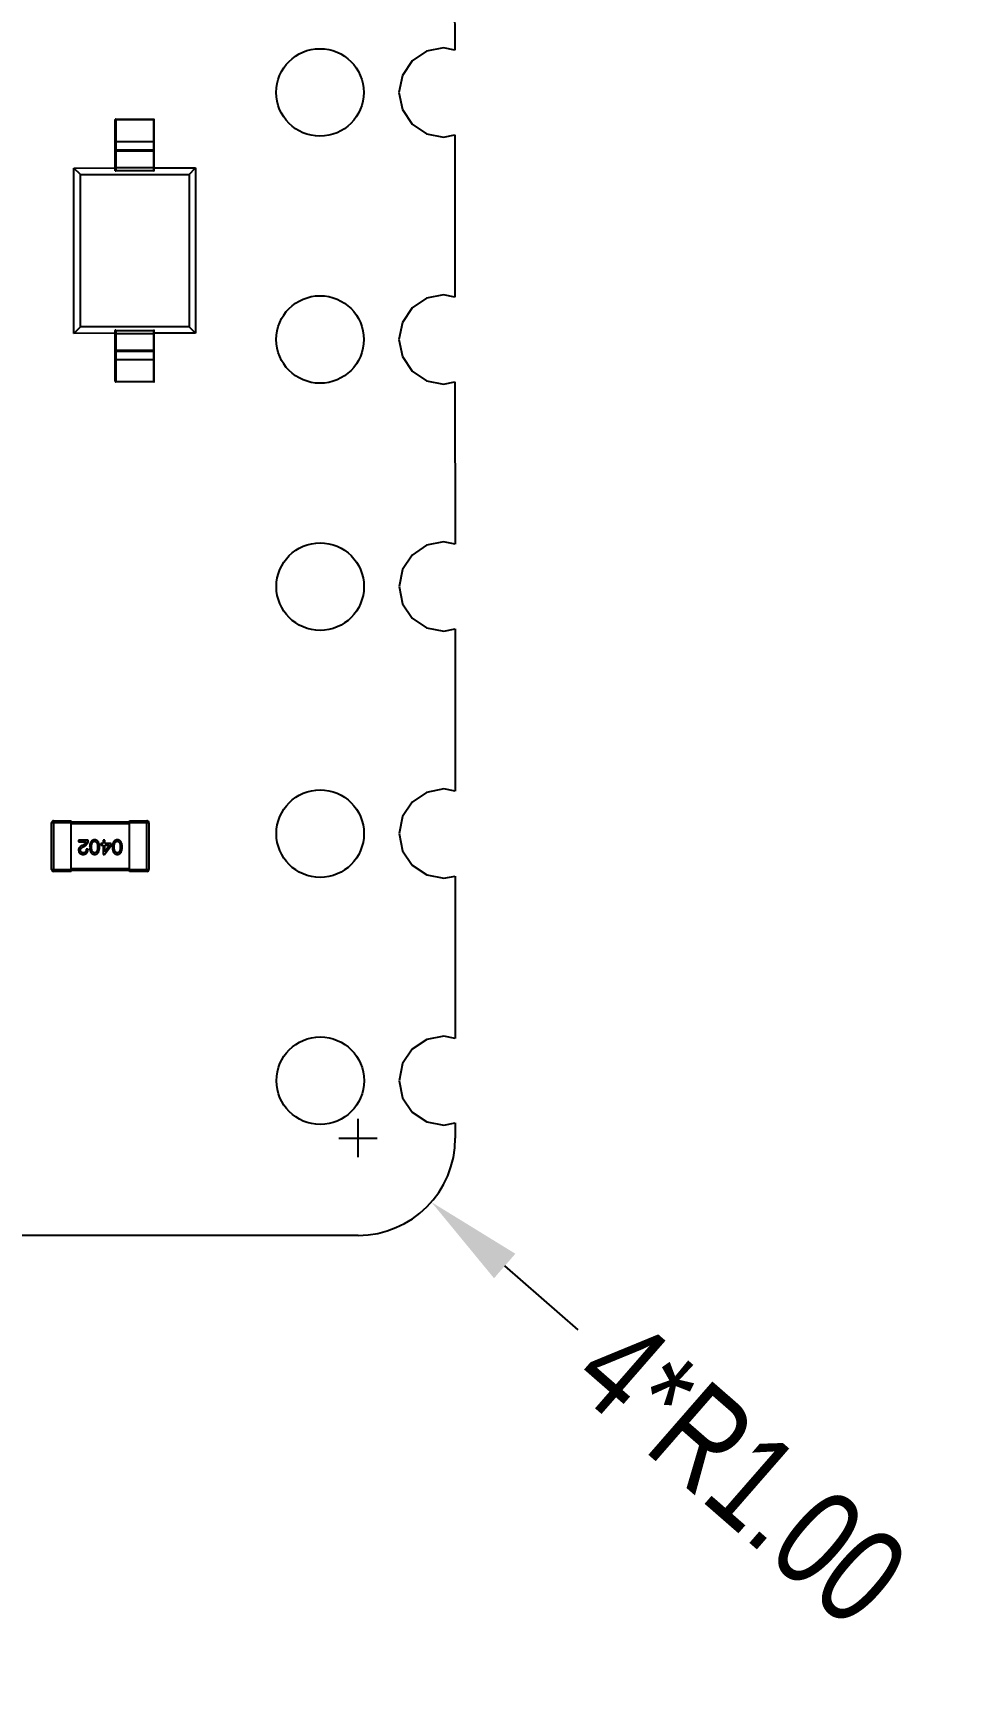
# Model space of a CAD drawing. Header units: inches. Extents: x -3.8 to 68.3, y -16.6 to 35.1.
# Drawn here: x 26.2 to 35.76, y -7.89 to 9.01 of the extents above; entities that cross this region are included whole.
import ezdxf

# ---------------------------------------------------------------- set-up
doc = ezdxf.new("R2010")
doc.units = ezdxf.units.IN
doc.header["$LTSCALE"] = 1.21
doc.header["$MEASUREMENT"] = 0
doc.header["$PDMODE"] = 3
doc.header["$PDSIZE"] = 0.3125
doc.layers.get('0').update_dxf_attribs({"linetype": 'CONTINUOUS'})
doc.layers.get('Defpoints').update_dxf_attribs({"linetype": 'CONTINUOUS'})
for name, color, linetype in [('DIM', 3, 'CONTINUOUS'), ('INTFCLR_1532', 7, 'CONTINUOUS'), ('INTFCLR_1532_1', 7, 'CONTINUOUS'), ('INTFCLR_1532_2', 7, 'CONTINUOUS')]:
    doc.layers.add(name, color=color, linetype=linetype)
doc.styles.get("Standard").update_dxf_attribs({"font": 'txt', "width": 0.8})
doc.dimstyles.get("Standard").update_dxf_attribs({"dimtxt": 0.15625, "dimasz": 0.1875, "dimexe": 0.125, "dimexo": 0.0625, "dimgap": 0.09, "dimtad": 0, "dimtih": 1, "dimtoh": 1, "dimzin": 4, "dimdsep": 46, "dimtxsty": 'STANDARD', "dimblk": '_FILLED', "dimblk1": '_FILLED', "dimblk2": '_FILLED', "dimcen": 0.09, "dimazin": 1, "dimtp": 0.01, "dimtm": 0.01, "dimtfac": 1, "dimtofl": 0, "dimtmove": 0, "dimatfit": 3, "dimldrblk": '_FILLED', "dimfxl": 1, "dimtolj": 1, "dimtzin": 4, "dimarcsym": 0})

# ---------------------------------------------------------------- blocks, each defined once
blk = doc.blocks.new('_FILLED')
at = {"color": 0, "linetype": 'ByBlock'}
blk.add_solid([(0, 0), (-1, 0.167), (-1, -0.167)], dxfattribs=at)
blk = doc.blocks.new('*D7')
at = {"layer": 'Defpoints', "color": 0}
for p in [(13.525, 20.147), (6.89, -3.349), (29.539, -3.349)]:
    blk.add_point(p, dxfattribs=at)
at = {"layer": 'DIM', "color": 0, "lineweight": -2}
for p, q in [((13.462, 20.147), (6.765, 20.147)), ((6.89, 19.147), (6.89, 10.022)), ((6.89, -2.349), (6.89, 6.776)), ((29.477, -3.349), (6.765, -3.349))]:
    blk.add_line(p, q, dxfattribs=at)
for p, rotation in [((6.89, 20.147), 90), ((6.89, -3.349), 270)]:
    blk.add_blockref('_FILLED', p, dxfattribs=dict(at, rotation=rotation))
at = {"layer": 'DIM', "color": 0, "insert": (6.89, 8.399), "char_height": 1, "attachment_point": 5, "rotation": 90}
blk.add_mtext('\\A1;23.50', dxfattribs=at)
blk = doc.blocks.new('*D11')
at = {"layer": 'Defpoints', "color": 0}
for p in [(29.538, -2.349), (30.292, -3.007)]:
    blk.add_point(p, dxfattribs=at)
at = {"layer": 'DIM', "color": 0, "lineweight": -2}
for p, q in [((29.538, -2.547), (29.538, -2.151)), ((29.34, -2.349), (29.736, -2.349)), ((31.799, -4.321), (31.046, -3.664))]:
    blk.add_line(p, q, dxfattribs=at)
at = {"layer": 'DIM', "color": 0, "lineweight": -2, "rotation": 138.9091444330128}
blk.add_blockref('_FILLED', (30.292, -3.007), dxfattribs=at)
at = {"layer": 'DIM', "color": 0, "insert": (33.475, -5.782), "char_height": 1, "attachment_point": 5, "rotation": 318.9091}
blk.add_mtext('\\A1;4*R1.00', dxfattribs=at)

msp = doc.modelspace()

# ---------------------------------------------------------------- linework, layer by layer
at = {"color": 7, "linetype": 'Continuous'}
for p, q in [((30.53, 10.505), (30.532, 8.837)), ((30.242, 8.825), (30.093, 8.725)), ((30.417, 8.86), (30.242, 8.825)), ((30.532, 8.837), (30.417, 8.86)), ((30.093, 8.725), (29.994, 8.576)), ((29.994, 8.576), (29.959, 8.401)), ((29.959, 8.401), (29.994, 8.225)), ((27.443, 8.12), (27.043, 8.12)), ((27.043, 7.595), (27.043, 8.12)), ((27.048, 8.125), (27.438, 8.125)), ((27.048, 8.125), (27.048, 7.594)), ((27.438, 7.594), (27.438, 8.125)), ((27.443, 7.595), (27.443, 8.12)), ((29.994, 8.225), (30.093, 8.076)), ((30.093, 8.076), (30.242, 7.977)), ((30.242, 7.977), (30.418, 7.942)), ((30.418, 7.942), (30.532, 7.965)), ((30.532, 7.965), (30.533, 6.297)), ((27.043, 7.897), (27.443, 7.897)), ((27.048, 7.809), (27.043, 7.804)), ((27.043, 7.796), (27.048, 7.801)), ((27.438, 7.809), (27.048, 7.809)), ((27.048, 7.801), (27.438, 7.801)), ((27.443, 7.804), (27.438, 7.809)), ((27.438, 7.801), (27.443, 7.796)), ((26.618, 7.624), (27.043, 7.625)), ((26.684, 7.558), (26.618, 7.624)), ((26.618, 5.924), (26.618, 7.624)), ((27.443, 7.626), (27.043, 7.626)), ((27.443, 7.625), (27.868, 7.625)), ((27.802, 7.559), (27.868, 7.625)), ((27.868, 7.625), (27.868, 5.925)), ((26.684, 7.558), (27.802, 7.559)), ((26.684, 5.991), (26.684, 7.558)), ((27.438, 7.594), (27.048, 7.594)), ((27.802, 7.559), (27.802, 5.991)), ((30.242, 6.285), (30.094, 6.185)), ((30.418, 6.32), (30.242, 6.285)), ((30.533, 6.297), (30.418, 6.32)), ((30.094, 6.185), (29.994, 6.036)), ((26.684, 5.991), (26.618, 5.924)), ((27.043, 5.925), (26.618, 5.924)), ((27.802, 5.991), (26.684, 5.991)), ((27.043, 5.43), (27.043, 5.955)), ((27.043, 5.923), (27.443, 5.923)), ((27.048, 5.955), (27.438, 5.955)), ((27.048, 5.955), (27.048, 5.425)), ((27.438, 5.425), (27.438, 5.955)), ((27.443, 5.43), (27.443, 5.955)), ((27.868, 5.925), (27.443, 5.925)), ((27.868, 5.925), (27.802, 5.991)), ((29.994, 6.036), (29.959, 5.861)), ((27.048, 5.748), (27.043, 5.753)), ((27.438, 5.748), (27.048, 5.748)), ((27.443, 5.753), (27.438, 5.748)), ((29.959, 5.861), (29.994, 5.685)), ((27.043, 5.745), (27.048, 5.74)), ((27.443, 5.653), (27.043, 5.653)), ((27.048, 5.74), (27.438, 5.74)), ((27.438, 5.74), (27.443, 5.745)), ((29.994, 5.685), (30.094, 5.536)), ((27.043, 5.43), (27.443, 5.43)), ((27.438, 5.425), (27.048, 5.425)), ((30.094, 5.536), (30.243, 5.437)), ((30.243, 5.437), (30.418, 5.402)), ((30.418, 5.402), (30.534, 5.425)), ((30.534, 5.425), (30.535, 3.757)), ((30.243, 3.745), (30.094, 3.645)), ((30.418, 3.78), (30.243, 3.745)), ((30.535, 3.757), (30.418, 3.78)), ((30.094, 3.645), (29.995, 3.496)), ((29.995, 3.496), (29.96, 3.321)), ((29.96, 3.321), (29.995, 3.145)), ((29.995, 3.145), (30.094, 2.996)), ((30.094, 2.996), (30.243, 2.897)), ((30.243, 2.897), (30.419, 2.862)), ((30.419, 2.862), (30.535, 2.885)), ((30.535, 2.885), (30.536, 1.216)), ((30.243, 1.205), (30.095, 1.105)), ((30.419, 1.24), (30.243, 1.205)), ((30.536, 1.216), (30.419, 1.24)), ((30.095, 1.105), (29.995, 0.956)), ((29.995, 0.956), (29.96, 0.781)), ((29.96, 0.781), (29.995, 0.605)), ((29.995, 0.605), (30.095, 0.456)), ((30.095, 0.456), (30.244, 0.357)), ((30.244, 0.357), (30.419, 0.322)), ((30.419, 0.322), (30.537, 0.345)), ((30.537, 0.345), (30.538, -1.324)), ((30.244, -1.335), (30.095, -1.435)), ((30.42, -1.3), (30.244, -1.335)), ((30.538, -1.324), (30.42, -1.3)), ((30.095, -1.435), (29.996, -1.584)), ((29.996, -1.584), (29.961, -1.759)), ((29.961, -1.759), (29.996, -1.935)), ((29.996, -1.935), (30.095, -2.084)), ((30.095, -2.084), (30.244, -2.183)), ((30.244, -2.183), (30.42, -2.218)), ((30.42, -2.218), (30.538, -2.194)), ((30.538, -2.194), (30.538, -2.349)), ((29.539, -3.349), (13.53, -3.361))]:
    msp.add_line(p, q, dxfattribs=at)
for centre in [(29.147, 8.401), (29.148, 5.861), (29.149, 3.321), (29.149, 0.781), (29.15, -1.759)]:
    msp.add_circle(centre, 0.45, dxfattribs=at)
for centre, radius, start, end in [((27.048, 8.12), 0.005, 90.0124, 180.0124), ((27.438, 8.12), 0.005, 0.0124, 90.0124), ((27.048, 5.43), 0.005, 180.0124, 270.0124), ((27.438, 5.43), 0.005, 270.0124, 0.0124), ((29.538, -2.349), 1, 270.0433, 0.0354)]:
    msp.add_arc(centre, radius, start, end, dxfattribs=at)
for centre, start_param, end_param in [((27.048, 7.595), 3.141593, 4.712389), ((27.438, 7.595), -1.570796, 0), ((27.048, 5.955), 1.570796, 3.141593), ((27.438, 5.955), 0, 1.570796)]:
    msp.add_ellipse(centre, major_axis=(0.005, 0), ratio=0.176327, start_param=start_param, end_param=end_param, dxfattribs=at)
at = {"layer": 'INTFCLR_1532', "color": 7, "linetype": 'Continuous'}
for p, q in [((27.188, 0.913), (27.368, 0.913)), ((27.189, 0.393), (27.188, 0.913)), ((27.388, 0.893), (27.188, 0.893)), ((27.369, 0.393), (27.368, 0.913)), ((27.388, 0.893), (27.389, 0.413)), ((27.189, 0.413), (27.389, 0.413)), ((27.369, 0.393), (27.189, 0.393))]:
    msp.add_line(p, q, dxfattribs=at)
for centre, start, end in [((27.368, 0.893), 0.0124, 90.0124), ((27.369, 0.413), 270.0124, 0.0124)]:
    msp.add_arc(centre, 0.02, start, end, dxfattribs=at)
at = {"layer": 'INTFCLR_1532_1', "color": 7, "linetype": 'Continuous'}
for p, q in [((26.588, 0.903), (27.188, 0.903)), ((27.188, 0.883), (26.588, 0.883)), ((26.766, 0.714), (26.665, 0.714)), ((26.665, 0.714), (26.665, 0.697)), ((26.665, 0.697), (26.746, 0.697)), ((26.917, 0.678), (26.895, 0.678)), ((26.895, 0.678), (26.895, 0.663)), ((26.935, 0.714), (26.917, 0.714)), ((26.917, 0.714), (26.917, 0.678)), ((26.935, 0.678), (26.935, 0.714)), ((27, 0.678), (26.935, 0.678)), ((27, 0.66), (27, 0.678)), ((26.721, 0.669), (26.705, 0.66)), ((26.712, 0.645), (26.732, 0.656)), ((26.763, 0.62), (26.744, 0.62)), ((26.895, 0.663), (26.917, 0.663)), ((26.917, 0.663), (26.917, 0.567)), ((26.917, 0.567), (26.933, 0.567)), ((26.933, 0.567), (27, 0.66)), ((26.935, 0.663), (26.983, 0.663)), ((26.935, 0.595), (26.935, 0.663)), ((26.936, 0.595), (26.935, 0.595)), ((26.983, 0.663), (26.936, 0.595)), ((26.589, 0.423), (27.189, 0.423)), ((27.189, 0.403), (26.589, 0.403))]:
    msp.add_line(p, q, dxfattribs=at)
for points, knots in [([(26.746, 0.697), (26.745, 0.696), (26.745, 0.693), (26.743, 0.689), (26.741, 0.686), (26.738, 0.682), (26.735, 0.679), (26.731, 0.675), (26.726, 0.672), (26.723, 0.67), (26.721, 0.669)], [0, 0, 0, 0, 0.103034, 0.208166, 0.318255, 0.434664, 0.559728, 0.695394, 0.841708, 1, 1, 1, 1]), ([(26.732, 0.656), (26.733, 0.657), (26.736, 0.658), (26.74, 0.661), (26.743, 0.664), (26.746, 0.666), (26.75, 0.669), (26.752, 0.673), (26.755, 0.676), (26.757, 0.68), (26.759, 0.683), (26.761, 0.687), (26.763, 0.691), (26.764, 0.696), (26.765, 0.7), (26.765, 0.705), (26.766, 0.709), (26.766, 0.713), (26.766, 0.714)], [0, 0, 0, 0, 0.065828, 0.130094, 0.192451, 0.254037, 0.313974, 0.373757, 0.433048, 0.492243, 0.551902, 0.611758, 0.672678, 0.734814, 0.798569, 0.863693, 0.930488, 1, 1, 1, 1]), ([(26.83, 0.717), (26.828, 0.717), (26.824, 0.716), (26.819, 0.716), (26.814, 0.714), (26.809, 0.712), (26.804, 0.709), (26.8, 0.706), (26.796, 0.702), (26.793, 0.698), (26.79, 0.693), (26.787, 0.687), (26.785, 0.681), (26.783, 0.675), (26.782, 0.668), (26.781, 0.66), (26.78, 0.652), (26.78, 0.646), (26.779, 0.643)], [0, 0, 0, 0, 0.059134, 0.115603, 0.169236, 0.221572, 0.273254, 0.32474, 0.377319, 0.431815, 0.488555, 0.548609, 0.612242, 0.680182, 0.75251, 0.829782, 0.91231, 1, 1, 1, 1]), ([(26.799, 0.643), (26.799, 0.645), (26.799, 0.65), (26.8, 0.656), (26.8, 0.663), (26.801, 0.668), (26.802, 0.674), (26.803, 0.678), (26.805, 0.683), (26.807, 0.687), (26.809, 0.69), (26.811, 0.693), (26.814, 0.696), (26.817, 0.698), (26.82, 0.7), (26.823, 0.701), (26.827, 0.702), (26.829, 0.702), (26.83, 0.702)], [0, 0, 0, 0, 0.094834, 0.184067, 0.267029, 0.344713, 0.417334, 0.484367, 0.546941, 0.604717, 0.65953, 0.710539, 0.759381, 0.806382, 0.853027, 0.900623, 0.949121, 1, 1, 1, 1]), ([(26.881, 0.643), (26.881, 0.646), (26.881, 0.652), (26.88, 0.66), (26.879, 0.668), (26.877, 0.675), (26.876, 0.681), (26.873, 0.687), (26.871, 0.693), (26.868, 0.698), (26.864, 0.702), (26.861, 0.706), (26.856, 0.709), (26.852, 0.712), (26.847, 0.714), (26.842, 0.716), (26.836, 0.716), (26.832, 0.717), (26.83, 0.717)], [0, 0, 0, 0, 0.087693, 0.170223, 0.247496, 0.319826, 0.387768, 0.451403, 0.511459, 0.568358, 0.622671, 0.675251, 0.726739, 0.778422, 0.830759, 0.884394, 0.940865, 1, 1, 1, 1]), ([(26.83, 0.702), (26.831, 0.702), (26.834, 0.702), (26.837, 0.701), (26.841, 0.7), (26.844, 0.698), (26.846, 0.696), (26.849, 0.694), (26.851, 0.691), (26.853, 0.687), (26.855, 0.683), (26.856, 0.679), (26.858, 0.674), (26.859, 0.669), (26.86, 0.663), (26.86, 0.657), (26.861, 0.65), (26.861, 0.645), (26.861, 0.643)], [0, 0, 0, 0, 0.049766, 0.097012, 0.143225, 0.188786, 0.235079, 0.282962, 0.333687, 0.387747, 0.445963, 0.508657, 0.576545, 0.649868, 0.72822, 0.812712, 0.903543, 1, 1, 1, 1]), ([(27.063, 0.717), (27.061, 0.717), (27.058, 0.717), (27.052, 0.716), (27.047, 0.714), (27.042, 0.712), (27.037, 0.709), (27.033, 0.706), (27.029, 0.702), (27.026, 0.698), (27.023, 0.693), (27.02, 0.687), (27.018, 0.681), (27.016, 0.675), (27.015, 0.668), (27.014, 0.66), (27.013, 0.652), (27.013, 0.646), (27.013, 0.643)], [0, 0, 0, 0, 0.059134, 0.115603, 0.169236, 0.221572, 0.273254, 0.32474, 0.377319, 0.431815, 0.488555, 0.548609, 0.612242, 0.680182, 0.75251, 0.829782, 0.91231, 1, 1, 1, 1]), ([(27.032, 0.643), (27.032, 0.645), (27.032, 0.65), (27.033, 0.657), (27.033, 0.663), (27.034, 0.668), (27.035, 0.674), (27.037, 0.679), (27.038, 0.683), (27.04, 0.687), (27.042, 0.69), (27.044, 0.693), (27.047, 0.696), (27.05, 0.698), (27.053, 0.7), (27.056, 0.701), (27.06, 0.702), (27.062, 0.702), (27.063, 0.702)], [0, 0, 0, 0, 0.094834, 0.184067, 0.267029, 0.344713, 0.417334, 0.484367, 0.546941, 0.604717, 0.65953, 0.710539, 0.759381, 0.806382, 0.853027, 0.900623, 0.949121, 1, 1, 1, 1]), ([(27.114, 0.643), (27.114, 0.646), (27.114, 0.652), (27.113, 0.66), (27.112, 0.668), (27.111, 0.675), (27.109, 0.681), (27.106, 0.688), (27.104, 0.693), (27.101, 0.698), (27.097, 0.702), (27.094, 0.706), (27.09, 0.709), (27.085, 0.712), (27.08, 0.714), (27.075, 0.716), (27.069, 0.717), (27.065, 0.717), (27.063, 0.717)], [0, 0, 0, 0, 0.087693, 0.170223, 0.247496, 0.319826, 0.387768, 0.451403, 0.511459, 0.568358, 0.622671, 0.675251, 0.726739, 0.778422, 0.830759, 0.884394, 0.940865, 1, 1, 1, 1]), ([(27.063, 0.702), (27.065, 0.702), (27.067, 0.702), (27.071, 0.701), (27.074, 0.7), (27.077, 0.698), (27.079, 0.696), (27.082, 0.694), (27.084, 0.691), (27.086, 0.687), (27.088, 0.683), (27.09, 0.679), (27.091, 0.674), (27.092, 0.669), (27.093, 0.663), (27.093, 0.657), (27.094, 0.65), (27.094, 0.645), (27.094, 0.643)], [0, 0, 0, 0, 0.049766, 0.097012, 0.143225, 0.188786, 0.235079, 0.282962, 0.333687, 0.387747, 0.445963, 0.508657, 0.576545, 0.649868, 0.72822, 0.812712, 0.903543, 1, 1, 1, 1]), ([(26.705, 0.66), (26.704, 0.659), (26.7, 0.658), (26.696, 0.655), (26.691, 0.653), (26.687, 0.65), (26.684, 0.647), (26.68, 0.644), (26.677, 0.642), (26.675, 0.638), (26.672, 0.635), (26.67, 0.632), (26.669, 0.629), (26.667, 0.625), (26.666, 0.622), (26.666, 0.618), (26.665, 0.615), (26.665, 0.612), (26.665, 0.611)], [0, 0, 0, 0, 0.082731, 0.161257, 0.236138, 0.307554, 0.375712, 0.440848, 0.502916, 0.562567, 0.619798, 0.675716, 0.73039, 0.78386, 0.837315, 0.890547, 0.944917, 1, 1, 1, 1]), ([(26.665, 0.611), (26.665, 0.609), (26.666, 0.606), (26.667, 0.601), (26.668, 0.597), (26.669, 0.593), (26.671, 0.589), (26.673, 0.585), (26.675, 0.582), (26.678, 0.579), (26.681, 0.576), (26.685, 0.574), (26.689, 0.572), (26.693, 0.57), (26.697, 0.569), (26.702, 0.568), (26.707, 0.567), (26.71, 0.567), (26.712, 0.567)], [0, 0, 0, 0, 0.070688, 0.137741, 0.201612, 0.262778, 0.321223, 0.378455, 0.434411, 0.490146, 0.546362, 0.603392, 0.662208, 0.723401, 0.787372, 0.85442, 0.925153, 1, 1, 1, 1]), ([(26.685, 0.61), (26.685, 0.611), (26.685, 0.613), (26.685, 0.615), (26.685, 0.617), (26.686, 0.62), (26.687, 0.622), (26.688, 0.624), (26.689, 0.626), (26.691, 0.629), (26.693, 0.631), (26.695, 0.633), (26.697, 0.635), (26.7, 0.637), (26.702, 0.639), (26.705, 0.641), (26.709, 0.643), (26.711, 0.644), (26.712, 0.645)], [0, 0, 0, 0, 0.052237, 0.103888, 0.155485, 0.207395, 0.259864, 0.31356, 0.369176, 0.4266, 0.486836, 0.550048, 0.61567, 0.685271, 0.75824, 0.834614, 0.915635, 1, 1, 1, 1]), ([(26.715, 0.584), (26.713, 0.584), (26.711, 0.584), (26.708, 0.584), (26.705, 0.585), (26.702, 0.586), (26.7, 0.587), (26.697, 0.588), (26.695, 0.589), (26.693, 0.591), (26.691, 0.593), (26.69, 0.595), (26.689, 0.597), (26.687, 0.599), (26.687, 0.602), (26.686, 0.604), (26.685, 0.607), (26.685, 0.609), (26.685, 0.61)], [0, 0, 0, 0, 0.076112, 0.148436, 0.216883, 0.281466, 0.34298, 0.402356, 0.459881, 0.51546, 0.571111, 0.62658, 0.683162, 0.741007, 0.801404, 0.863825, 0.930544, 1, 1, 1, 1]), ([(26.712, 0.567), (26.714, 0.567), (26.718, 0.567), (26.724, 0.568), (26.729, 0.569), (26.734, 0.571), (26.738, 0.573), (26.743, 0.575), (26.746, 0.578), (26.75, 0.581), (26.753, 0.584), (26.755, 0.588), (26.758, 0.593), (26.76, 0.597), (26.761, 0.602), (26.762, 0.608), (26.763, 0.614), (26.763, 0.618), (26.763, 0.62)], [0, 0, 0, 0, 0.07282, 0.141057, 0.2062, 0.267672, 0.326735, 0.383519, 0.439188, 0.494454, 0.549628, 0.605958, 0.66397, 0.72402, 0.787502, 0.854127, 0.925065, 1, 1, 1, 1]), ([(26.744, 0.62), (26.744, 0.619), (26.744, 0.616), (26.743, 0.612), (26.743, 0.608), (26.742, 0.604), (26.741, 0.601), (26.74, 0.598), (26.738, 0.595), (26.736, 0.593), (26.734, 0.591), (26.732, 0.589), (26.73, 0.587), (26.727, 0.586), (26.724, 0.585), (26.721, 0.584), (26.718, 0.584), (26.716, 0.584), (26.715, 0.584)], [0, 0, 0, 0, 0.082594, 0.15978, 0.232961, 0.301462, 0.365595, 0.426678, 0.484662, 0.540809, 0.595146, 0.648401, 0.702272, 0.757102, 0.813447, 0.872233, 0.934055, 1, 1, 1, 1]), ([(26.779, 0.643), (26.78, 0.64), (26.78, 0.634), (26.781, 0.626), (26.782, 0.618), (26.783, 0.61), (26.785, 0.604), (26.788, 0.597), (26.79, 0.592), (26.793, 0.587), (26.797, 0.582), (26.8, 0.578), (26.804, 0.575), (26.809, 0.572), (26.814, 0.57), (26.819, 0.568), (26.824, 0.567), (26.828, 0.567), (26.83, 0.567)], [0, 0, 0, 0, 0.088475, 0.171606, 0.249595, 0.322626, 0.391327, 0.455765, 0.516374, 0.573675, 0.628522, 0.681161, 0.732559, 0.783563, 0.83504, 0.887639, 0.942585, 1, 1, 1, 1]), ([(26.83, 0.584), (26.829, 0.584), (26.827, 0.584), (26.823, 0.585), (26.82, 0.586), (26.817, 0.588), (26.814, 0.59), (26.811, 0.592), (26.809, 0.595), (26.807, 0.599), (26.805, 0.603), (26.803, 0.607), (26.802, 0.612), (26.801, 0.617), (26.8, 0.623), (26.8, 0.629), (26.799, 0.636), (26.799, 0.641), (26.799, 0.643)], [0, 0, 0, 0, 0.050604, 0.098688, 0.145699, 0.191791, 0.238625, 0.286717, 0.337546, 0.391814, 0.449755, 0.512106, 0.579685, 0.652048, 0.730262, 0.814146, 0.904281, 1, 1, 1, 1]), ([(26.861, 0.643), (26.861, 0.641), (26.861, 0.636), (26.86, 0.629), (26.86, 0.623), (26.859, 0.617), (26.858, 0.612), (26.856, 0.607), (26.855, 0.603), (26.853, 0.599), (26.851, 0.595), (26.849, 0.592), (26.846, 0.59), (26.844, 0.588), (26.841, 0.586), (26.837, 0.585), (26.834, 0.584), (26.832, 0.584), (26.83, 0.584)], [0, 0, 0, 0, 0.096452, 0.187278, 0.271765, 0.350519, 0.423437, 0.491321, 0.554011, 0.612224, 0.666281, 0.717003, 0.764884, 0.811423, 0.856783, 0.902993, 0.950236, 1, 1, 1, 1]), ([(26.83, 0.567), (26.832, 0.567), (26.836, 0.567), (26.842, 0.568), (26.847, 0.57), (26.852, 0.572), (26.856, 0.574), (26.861, 0.578), (26.864, 0.582), (26.868, 0.586), (26.871, 0.591), (26.873, 0.597), (26.876, 0.603), (26.877, 0.61), (26.879, 0.617), (26.88, 0.625), (26.881, 0.634), (26.881, 0.64), (26.881, 0.643)], [0, 0, 0, 0, 0.057911, 0.113262, 0.165956, 0.217443, 0.268511, 0.319665, 0.372, 0.426129, 0.483365, 0.543779, 0.607756, 0.676562, 0.749704, 0.827713, 0.911177, 1, 1, 1, 1]), ([(27.013, 0.643), (27.013, 0.64), (27.013, 0.634), (27.014, 0.626), (27.015, 0.618), (27.017, 0.61), (27.018, 0.604), (27.021, 0.597), (27.023, 0.592), (27.026, 0.587), (27.03, 0.582), (27.034, 0.578), (27.038, 0.575), (27.042, 0.572), (27.047, 0.57), (27.052, 0.568), (27.058, 0.567), (27.061, 0.567), (27.063, 0.567)], [0, 0, 0, 0, 0.088475, 0.171606, 0.249595, 0.322626, 0.391327, 0.455765, 0.516374, 0.573675, 0.628522, 0.681161, 0.732559, 0.783563, 0.83504, 0.887639, 0.942585, 1, 1, 1, 1]), ([(27.063, 0.584), (27.062, 0.584), (27.06, 0.584), (27.056, 0.585), (27.053, 0.586), (27.05, 0.588), (27.047, 0.59), (27.044, 0.592), (27.042, 0.595), (27.04, 0.599), (27.038, 0.603), (27.037, 0.607), (27.035, 0.612), (27.034, 0.617), (27.033, 0.623), (27.033, 0.629), (27.032, 0.636), (27.032, 0.641), (27.032, 0.643)], [0, 0, 0, 0, 0.050604, 0.098688, 0.145699, 0.191791, 0.238625, 0.286717, 0.337546, 0.391814, 0.449755, 0.512106, 0.579685, 0.652048, 0.730262, 0.814146, 0.904281, 1, 1, 1, 1]), ([(27.094, 0.643), (27.094, 0.641), (27.094, 0.636), (27.093, 0.629), (27.093, 0.623), (27.092, 0.617), (27.091, 0.612), (27.09, 0.607), (27.088, 0.603), (27.086, 0.599), (27.084, 0.595), (27.082, 0.592), (27.08, 0.59), (27.077, 0.588), (27.074, 0.586), (27.071, 0.585), (27.067, 0.584), (27.065, 0.584), (27.063, 0.584)], [0, 0, 0, 0, 0.096452, 0.187278, 0.271765, 0.350519, 0.423437, 0.491321, 0.554011, 0.612224, 0.666281, 0.717003, 0.764884, 0.811423, 0.856783, 0.902993, 0.950236, 1, 1, 1, 1]), ([(27.063, 0.567), (27.065, 0.567), (27.069, 0.567), (27.075, 0.568), (27.08, 0.57), (27.085, 0.572), (27.09, 0.575), (27.094, 0.578), (27.098, 0.582), (27.101, 0.586), (27.104, 0.591), (27.106, 0.597), (27.109, 0.603), (27.111, 0.61), (27.112, 0.618), (27.113, 0.626), (27.114, 0.634), (27.114, 0.64), (27.114, 0.643)], [0, 0, 0, 0, 0.057911, 0.113262, 0.165956, 0.217443, 0.268511, 0.319665, 0.372, 0.426129, 0.483365, 0.543779, 0.607756, 0.676562, 0.749704, 0.827713, 0.911177, 1, 1, 1, 1])]:
    msp.add_open_spline(points, degree=3, knots=knots, dxfattribs=at)
at = {"layer": 'INTFCLR_1532_2', "color": 7, "linetype": 'Continuous'}
for p, q in [((26.588, 0.893), (26.388, 0.893)), ((26.389, 0.413), (26.388, 0.893)), ((26.408, 0.913), (26.588, 0.913)), ((26.408, 0.913), (26.409, 0.393)), ((26.589, 0.393), (26.588, 0.913)), ((26.389, 0.413), (26.589, 0.413)), ((26.589, 0.393), (26.409, 0.393))]:
    msp.add_line(p, q, dxfattribs=at)
for centre, start, end in [((26.408, 0.893), 90.0124, 180.0124), ((26.409, 0.413), 180.0124, 270.0124)]:
    msp.add_arc(centre, 0.02, start, end, dxfattribs=at)

# ---------------------------------------------------------------- dimensions: what is measured, and where the dimension line sits
at = {"layer": 'DIM'}
dim = msp.add_linear_dim(base=(6.89, -3.349), p1=(13.525, 20.147), p2=(29.539, -3.349), angle=90, dimstyle='STANDARD', override={"dimtxt": 1, "dimasz": 1, "dimtih": 0, "dimtoh": 0, "dimzin": 0, "dimcen": 0.198, "dimadec": 0, "dimazin": 0, "dimtp": 0, "dimtm": 0, "dimtdec": 4, "dimtzin": 0}, dxfattribs=at)
dim.commit()
dim.dimension.update_dxf_attribs({"geometry": '*D7', "text_midpoint": (6.89, 8.399)})
dim = msp.add_radius_dim(center=(29.538, -2.349), mpoint=(30.292, -3.007), dimstyle='STANDARD', override={"dimtxt": 1, "dimasz": 1, "dimtih": 0, "dimtoh": 0, "dimzin": 0, "dimpost": '4*R<>', "dimcen": 0.198, "dimadec": 0, "dimazin": 0, "dimtp": 0, "dimtm": 0, "dimtdec": 4, "dimtzin": 0}, dxfattribs=at)
dim.commit()
dim.dimension.update_dxf_attribs({"geometry": '*D11', "text_midpoint": (32.024, -4.517), "dimtype": 164})

doc.saveas('drawing.dxf')
